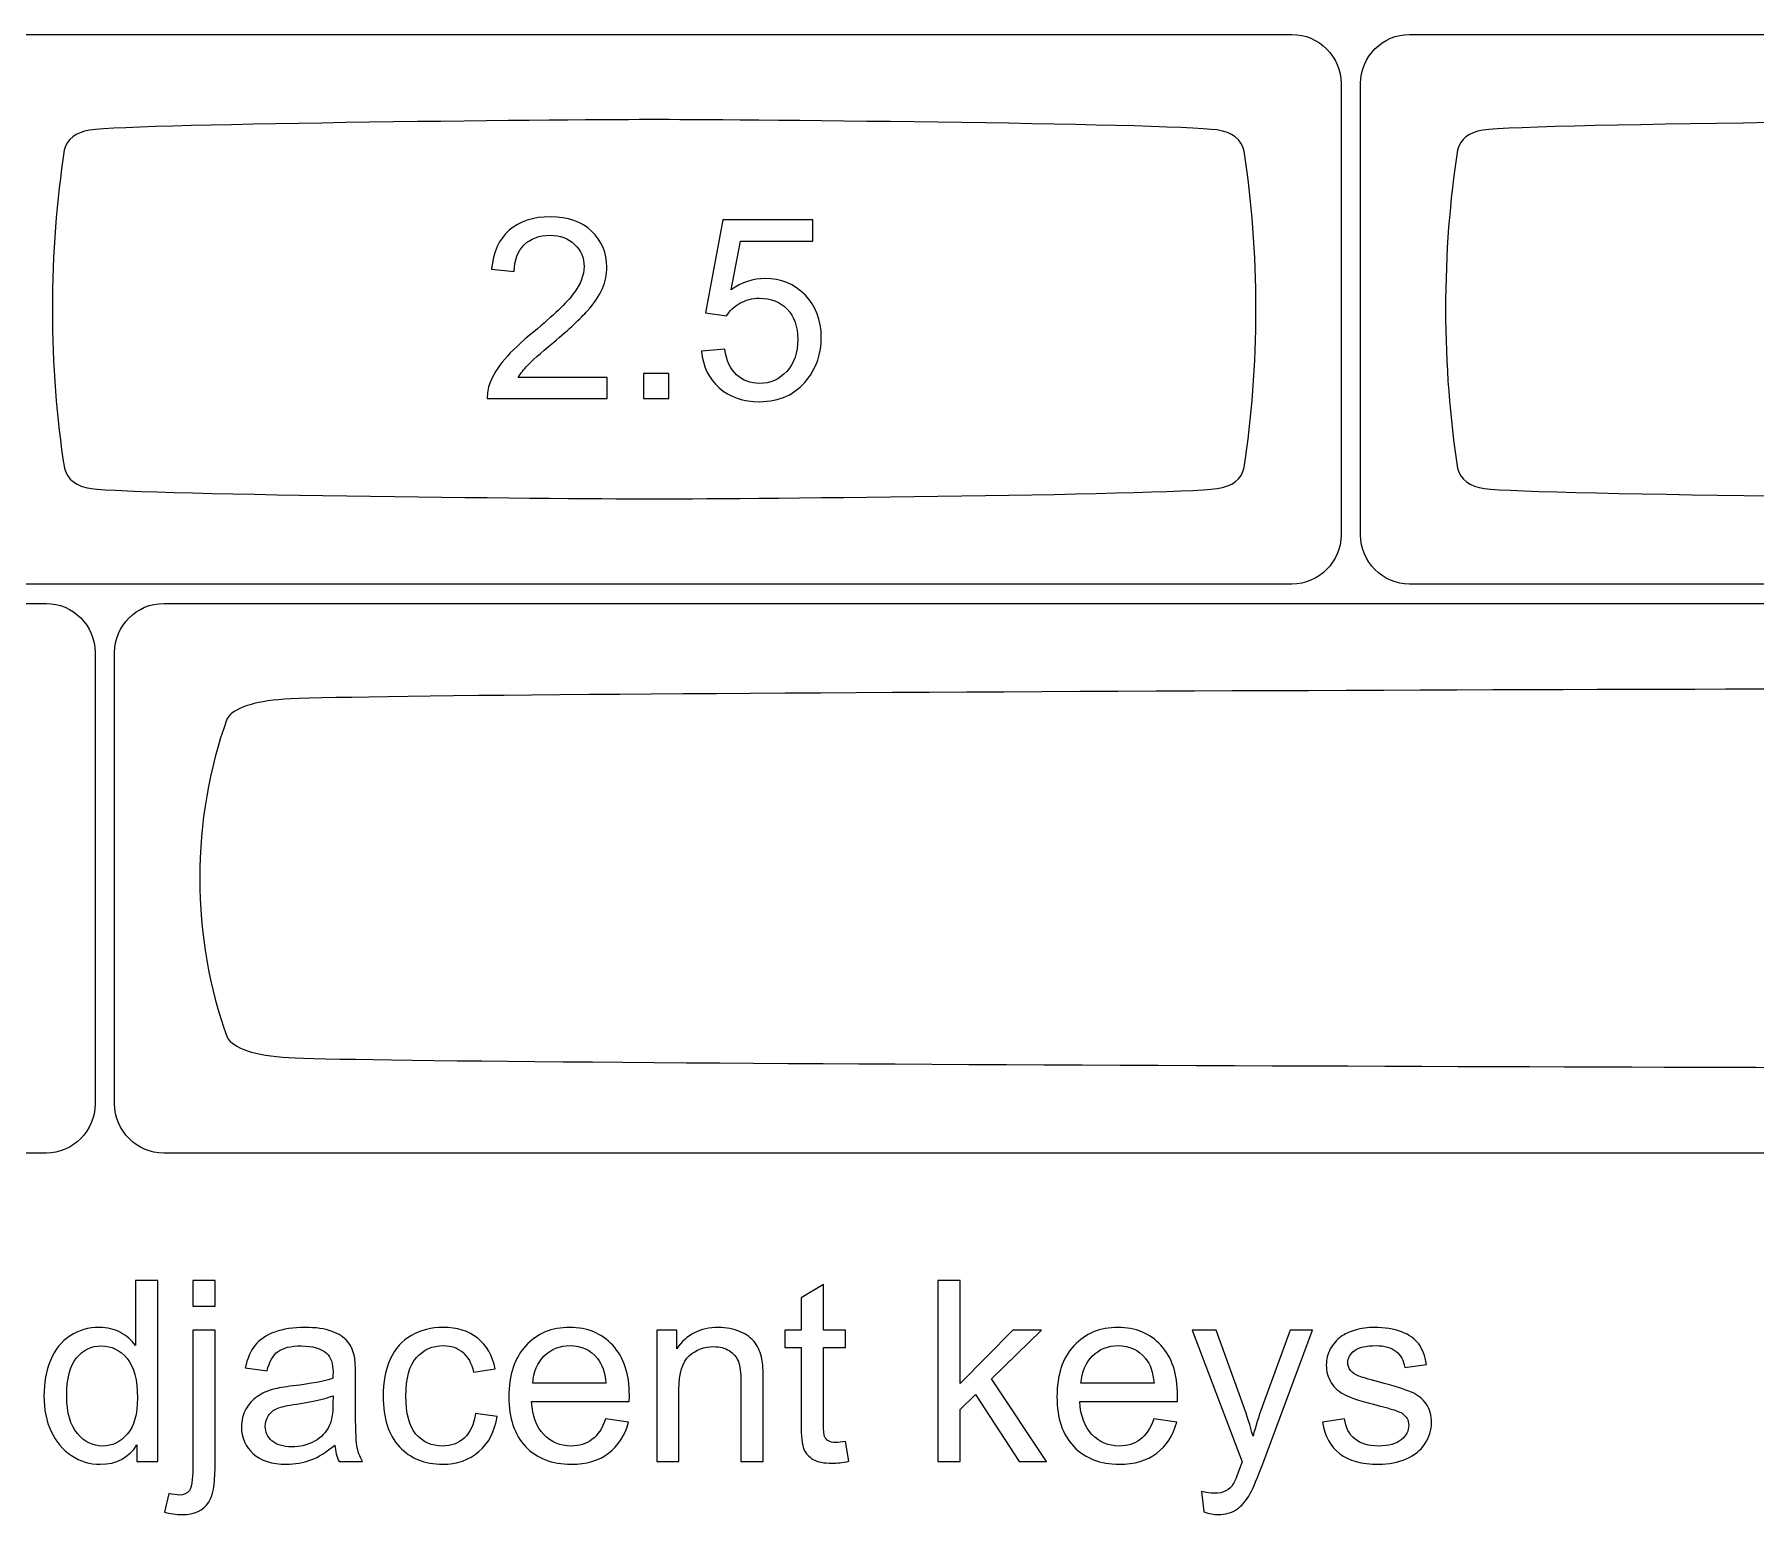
# Model space of a CAD drawing. Header units: millimetres. Extents: x -493 to 473, y -489 to 489.
# Drawn here: x -257.3 to -199.6, y 399.4 to 448.9 of the extents above; entities that cross this region are included whole.
import ezdxf

# ---------------------------------------------------------------- set-up
doc = ezdxf.new("R2010")
doc.units = ezdxf.units.MM
doc.header["$MEASUREMENT"] = 0
doc.layers.add('Layer 1', color=7, linetype='Continuous')

msp = doc.modelspace()

# ---------------------------------------------------------------- linework, layer by layer
at = {"layer": 'Layer 1', "color": 169}
for points in [[(-257.8606, 430.5147), (-257.8606, 430.5147), (-215.153, 430.5147), (-215.153, 430.5147), (-215.153, 430.5147), (-214.2477, 430.5147), (-213.5068, 431.2555), (-213.5068, 432.161), (-213.5068, 432.161), (-213.5068, 432.161), (-213.5068, 447.2684), (-213.5068, 447.2684), (-213.5068, 447.2684), (-213.5068, 448.1739), (-214.2477, 448.9147), (-215.153, 448.9147), (-215.153, 448.9147), (-215.153, 448.9147), (-257.8606, 448.9147), (-257.8606, 448.9147), (-257.8606, 448.9147), (-258.7659, 448.9147), (-259.5068, 448.1739), (-259.5068, 447.2684), (-259.5068, 447.2684), (-259.5068, 447.2684), (-259.5068, 432.161), (-259.5068, 432.161), (-259.5068, 432.161), (-259.5068, 431.2555), (-258.7659, 430.5147), (-257.8606, 430.5147)], [(-211.2105, 430.5147), (-211.2105, 430.5147), (-163.9031, 430.5147), (-163.9031, 430.5147), (-163.9031, 430.5147), (-162.9977, 430.5147), (-162.2568, 431.2555), (-162.2568, 432.161), (-162.2568, 432.161), (-162.2568, 432.161), (-162.2568, 447.2684), (-162.2568, 447.2684), (-162.2568, 447.2684), (-162.2568, 448.1739), (-162.9977, 448.9147), (-163.9031, 448.9147), (-163.9031, 448.9147), (-163.9031, 448.9147), (-211.2105, 448.9147), (-211.2105, 448.9147), (-211.2105, 448.9147), (-212.1159, 448.9147), (-212.8568, 448.1739), (-212.8568, 447.2684), (-212.8568, 447.2684), (-212.8568, 447.2684), (-212.8568, 432.161), (-212.8568, 432.161), (-212.8568, 432.161), (-212.8568, 431.2555), (-212.1159, 430.5147), (-211.2105, 430.5147)], [(-368.5793, 411.4647), (-368.5793, 411.4647), (-256.8717, 411.4647), (-256.8717, 411.4647), (-256.8717, 411.4647), (-255.9665, 411.4647), (-255.2255, 412.2055), (-255.2255, 413.111), (-255.2255, 413.111), (-255.2255, 413.111), (-255.2255, 428.2184), (-255.2255, 428.2184), (-255.2255, 428.2184), (-255.2255, 429.1239), (-255.9665, 429.8647), (-256.8717, 429.8647), (-256.8717, 429.8647), (-256.8717, 429.8647), (-368.5793, 429.8647), (-368.5793, 429.8647), (-368.5793, 429.8647), (-369.4845, 429.8647), (-370.2255, 429.1239), (-370.2255, 428.2184), (-370.2255, 428.2184), (-370.2255, 428.2184), (-370.2255, 413.111), (-370.2255, 413.111), (-370.2255, 413.111), (-370.2255, 412.2055), (-369.4845, 411.4647), (-368.5793, 411.4647)], [(-252.9292, 411.4647), (-252.9292, 411.4647), (-127.4218, 411.4647), (-127.4218, 411.4647), (-127.4218, 411.4647), (-126.5163, 411.4647), (-125.7755, 412.2055), (-125.7755, 413.111), (-125.7755, 413.111), (-125.7755, 413.111), (-125.7755, 428.2184), (-125.7755, 428.2184), (-125.7755, 428.2184), (-125.7755, 429.1239), (-126.5163, 429.8647), (-127.4218, 429.8647), (-127.4218, 429.8647), (-127.4218, 429.8647), (-252.9292, 429.8647), (-252.9292, 429.8647), (-252.9292, 429.8647), (-253.8348, 429.8647), (-254.5755, 429.1239), (-254.5755, 428.2184), (-254.5755, 428.2184), (-254.5755, 428.2184), (-254.5755, 413.111), (-254.5755, 413.111), (-254.5755, 413.111), (-254.5755, 412.2055), (-253.8348, 411.4647), (-252.9292, 411.4647)]]:
    msp.add_open_spline(points, degree=3, knots=[0, 0, 0, 0, 0.1111111, 0.1111111, 0.1111111, 0.1111111, 0.2222222, 0.2222222, 0.2222222, 0.2222222, 0.3333333, 0.3333333, 0.3333333, 0.3333333, 0.4444444, 0.4444444, 0.4444444, 0.4444444, 0.5555556, 0.5555556, 0.5555556, 0.5555556, 0.6666667, 0.6666667, 0.6666667, 0.6666667, 0.7777778, 0.7777778, 0.7777778, 0.7777778, 1, 1, 1, 1], dxfattribs=at)
at = {"layer": 'Layer 1', "color": 159}
for points in [[(-236.5068, 446.0641), (-234.6111, 446.0637), (-219.3459, 445.9416), (-217.6601, 445.716), (-217.6601, 445.716), (-217.6601, 445.716), (-217.6601, 445.716), (-217.6601, 445.716), (-217.6601, 445.716), (-217.148, 445.6431), (-216.843, 445.4105), (-216.7511, 445.0058), (-216.7511, 445.0058), (-216.4966, 443.3529), (-216.3573, 441.5713), (-216.3569, 439.7136), (-216.3569, 439.7136), (-216.3565, 437.8559), (-216.4948, 436.0742), (-216.7485, 434.4213), (-216.7485, 434.4213), (-216.84, 434.0171), (-217.1445, 433.7847), (-217.6555, 433.7118), (-217.6555, 433.7118), (-219.3416, 433.4869), (-234.6186, 433.3639), (-236.5037, 433.3643), (-236.5037, 433.3643), (-238.3887, 433.3646), (-253.6699, 433.4879), (-255.3567, 433.7136), (-255.3567, 433.7136), (-255.3567, 433.7136), (-255.3566, 433.7141), (-255.3566, 433.7141), (-255.3566, 433.7141), (-255.8543, 433.7849), (-256.1565, 434.0066), (-256.2573, 434.3905), (-256.2573, 434.3905), (-256.5151, 436.0527), (-256.6563, 437.8449), (-256.6567, 439.7157), (-256.6567, 439.7157), (-256.6571, 441.5866), (-256.5167, 443.3819), (-256.2593, 445.0452), (-256.2593, 445.0452), (-256.1619, 445.4121), (-255.8799, 445.6301), (-255.4182, 445.7093), (-255.4182, 445.7093), (-253.7149, 445.9393), (-238.4024, 446.0645), (-236.5068, 446.0641)], [(-187.5568, 446.0641), (-185.6565, 446.0637), (-168.1033, 445.9416), (-166.4133, 445.716), (-166.4133, 445.716), (-166.4133, 445.716), (-166.4133, 445.716), (-166.4133, 445.716), (-166.4133, 445.716), (-165.8999, 445.6431), (-165.5942, 445.4105), (-165.502, 445.0058), (-165.502, 445.0058), (-165.2469, 443.3528), (-165.1073, 441.5712), (-165.1069, 439.7136), (-165.1069, 439.7136), (-165.1065, 437.8559), (-165.2451, 436.0742), (-165.4995, 434.4213), (-165.4995, 434.4213), (-165.5912, 434.0171), (-165.8964, 433.7847), (-166.4087, 433.7118), (-166.4087, 433.7118), (-168.099, 433.4869), (-185.664, 433.3639), (-187.5537, 433.3643), (-187.5537, 433.3643), (-189.4433, 433.3646), (-207.0126, 433.4879), (-208.7035, 433.7136), (-208.7035, 433.7136), (-208.7035, 433.7136), (-208.7034, 433.7141), (-208.7034, 433.7141), (-208.7034, 433.7141), (-209.2023, 433.7849), (-209.5052, 434.0066), (-209.6064, 434.3905), (-209.6064, 434.3905), (-209.8648, 436.0527), (-210.0063, 437.8448), (-210.0067, 439.7157), (-210.0067, 439.7157), (-210.0071, 441.5866), (-209.8664, 443.3819), (-209.6083, 445.0452), (-209.6083, 445.0452), (-209.5107, 445.4121), (-209.228, 445.63), (-208.7652, 445.7093), (-208.7652, 445.7093), (-207.0577, 445.9393), (-189.4571, 446.0645), (-187.5568, 446.0641)], [(-190.1755, 427.0141), (-185.8356, 427.0137), (-135.4687, 426.8916), (-131.6093, 426.666), (-131.6093, 426.666), (-131.6093, 426.666), (-131.6093, 426.666), (-131.6093, 426.666), (-131.6093, 426.666), (-130.4369, 426.5931), (-129.7385, 426.3605), (-129.5281, 425.9558), (-129.5281, 425.9558), (-128.9455, 424.3028), (-128.6266, 422.5212), (-128.6257, 420.6636), (-128.6257, 420.6636), (-128.6249, 418.8059), (-128.9414, 417.0242), (-129.5223, 415.3713), (-129.5223, 415.3713), (-129.7318, 414.9671), (-130.4288, 414.7347), (-131.5987, 414.6619), (-131.5987, 414.6619), (-135.459, 414.4369), (-185.8528, 414.3139), (-190.1684, 414.3143), (-190.1684, 414.3143), (-194.4839, 414.3146), (-244.8875, 414.4379), (-248.749, 414.6636), (-248.749, 414.6636), (-248.749, 414.6636), (-248.7488, 414.6641), (-248.7488, 414.6641), (-248.7488, 414.6641), (-249.8882, 414.7349), (-250.5801, 414.9566), (-250.811, 415.3405), (-250.811, 415.3405), (-251.401, 417.0027), (-251.7244, 418.7949), (-251.7253, 420.6657), (-251.7253, 420.6657), (-251.7261, 422.5366), (-251.4048, 424.3319), (-250.8155, 425.9952), (-250.8155, 425.9952), (-250.5926, 426.3621), (-249.9469, 426.58), (-248.89, 426.6593), (-248.89, 426.6593), (-244.9905, 426.8893), (-194.5153, 427.0145), (-190.1755, 427.0141)]]:
    msp.add_open_spline(points, degree=3, knots=[0, 0, 0, 0, 0.0666667, 0.0666667, 0.0666667, 0.0666667, 0.1333333, 0.1333333, 0.1333333, 0.1333333, 0.2, 0.2, 0.2, 0.2, 0.2666667, 0.2666667, 0.2666667, 0.2666667, 0.3333333, 0.3333333, 0.3333333, 0.3333333, 0.4, 0.4, 0.4, 0.4, 0.4666667, 0.4666667, 0.4666667, 0.4666667, 0.5333333, 0.5333333, 0.5333333, 0.5333333, 0.6, 0.6, 0.6, 0.6, 0.6666667, 0.6666667, 0.6666667, 0.6666667, 0.7333333, 0.7333333, 0.7333333, 0.7333333, 0.8, 0.8, 0.8, 0.8, 0.8666667, 0.8666667, 0.8666667, 0.8666667, 1, 1, 1, 1], dxfattribs=at)
at = {"layer": 'Layer 1', "color": 132}
for points, knots in [([(-238.083, 437.4325), (-238.083, 437.4325), (-238.083, 436.7213), (-238.083, 436.7213), (-238.083, 436.7213), (-238.083, 436.7213), (-242.0962, 436.7213), (-242.0962, 436.7213), (-242.0962, 436.7213), (-242.1018, 436.9005), (-242.0722, 437.0727), (-242.0087, 437.2392), (-242.0087, 437.2392), (-241.9057, 437.5115), (-241.7406, 437.781), (-241.5134, 438.0449), (-241.5134, 438.0449), (-241.2862, 438.3088), (-240.9616, 438.6136), (-240.5397, 438.9593), (-240.5397, 438.9593), (-239.8836, 439.4998), (-239.4377, 439.9273), (-239.2048, 440.2434), (-239.2048, 440.2434), (-238.9706, 440.5595), (-238.8535, 440.8586), (-238.8535, 441.1409), (-238.8535, 441.1409), (-238.8535, 441.4358), (-238.9593, 441.6841), (-239.171, 441.8873), (-239.171, 441.8873), (-239.3826, 442.0891), (-239.6592, 442.1907), (-239.9993, 442.1907), (-239.9993, 442.1907), (-240.3591, 442.1907), (-240.647, 442.0835), (-240.8629, 441.869), (-240.8629, 441.869), (-241.0788, 441.6559), (-241.1874, 441.3596), (-241.1902, 440.98), (-241.1902, 440.98), (-241.1902, 440.98), (-241.9522, 441.0562), (-241.9522, 441.0562), (-241.9522, 441.0562), (-241.9, 441.6263), (-241.7025, 442.0609), (-241.361, 442.3601), (-241.361, 442.3601), (-241.0181, 442.6592), (-240.5595, 442.8088), (-239.9823, 442.8088), (-239.9823, 442.8088), (-239.401, 442.8088), (-238.9395, 442.6479), (-238.6009, 442.3248), (-238.6009, 442.3248), (-238.2608, 442.0016), (-238.0915, 441.6009), (-238.0915, 441.1239), (-238.0915, 441.1239), (-238.0915, 440.8812), (-238.1409, 440.6427), (-238.241, 440.4085), (-238.241, 440.4085), (-238.3398, 440.1729), (-238.5049, 439.9259), (-238.7349, 439.6663), (-238.7349, 439.6663), (-238.9663, 439.408), (-239.3488, 439.051), (-239.8822, 438.5995), (-239.8822, 438.5995), (-240.3295, 438.2241), (-240.6173, 437.9701), (-240.7443, 437.8361), (-240.7443, 437.8361), (-240.8713, 437.702), (-240.9758, 437.568), (-241.059, 437.4325), (-241.059, 437.4325), (-241.059, 437.4325), (-238.083, 437.4325), (-238.083, 437.4325)], [0, 0, 0, 0, 0.0434783, 0.0434783, 0.0434783, 0.0434783, 0.0869565, 0.0869565, 0.0869565, 0.0869565, 0.1304348, 0.1304348, 0.1304348, 0.1304348, 0.173913, 0.173913, 0.173913, 0.173913, 0.2173913, 0.2173913, 0.2173913, 0.2173913, 0.2608696, 0.2608696, 0.2608696, 0.2608696, 0.3043478, 0.3043478, 0.3043478, 0.3043478, 0.3478261, 0.3478261, 0.3478261, 0.3478261, 0.3913043, 0.3913043, 0.3913043, 0.3913043, 0.4347826, 0.4347826, 0.4347826, 0.4347826, 0.4782609, 0.4782609, 0.4782609, 0.4782609, 0.5217391, 0.5217391, 0.5217391, 0.5217391, 0.5652174, 0.5652174, 0.5652174, 0.5652174, 0.6086957, 0.6086957, 0.6086957, 0.6086957, 0.6521739, 0.6521739, 0.6521739, 0.6521739, 0.6956522, 0.6956522, 0.6956522, 0.6956522, 0.7391304, 0.7391304, 0.7391304, 0.7391304, 0.7826087, 0.7826087, 0.7826087, 0.7826087, 0.826087, 0.826087, 0.826087, 0.826087, 0.8695652, 0.8695652, 0.8695652, 0.8695652, 0.9130435, 0.9130435, 0.9130435, 0.9130435, 1, 1, 1, 1]), ([(-234.925, 438.313), (-234.925, 438.313), (-234.1461, 438.3723), (-234.1461, 438.3723), (-234.1461, 438.3723), (-234.0882, 437.9927), (-233.9542, 437.7077), (-233.7453, 437.5157), (-233.7453, 437.5157), (-233.5365, 437.3253), (-233.2811, 437.2293), (-232.9805, 437.2293), (-232.9805, 437.2293), (-232.6179, 437.2293), (-232.3145, 437.3648), (-232.0675, 437.6343), (-232.0675, 437.6343), (-231.822, 437.9052), (-231.6992, 438.2636), (-231.6992, 438.7095), (-231.6992, 438.7095), (-231.6992, 439.1343), (-231.8163, 439.4687), (-232.052, 439.7142), (-232.052, 439.7142), (-232.2877, 439.9598), (-232.5995, 440.0825), (-232.9876, 440.0825), (-232.9876, 440.0825), (-233.2289, 440.0825), (-233.4448, 440.0275), (-233.6367, 439.9174), (-233.6367, 439.9174), (-233.8272, 439.8074), (-233.9767, 439.6649), (-234.0868, 439.4899), (-234.0868, 439.4899), (-234.0868, 439.4899), (-234.7895, 439.5915), (-234.7895, 439.5915), (-234.7895, 439.5915), (-234.7895, 439.5915), (-234.2053, 442.7072), (-234.2053, 442.7072), (-234.2053, 442.7072), (-234.2053, 442.7072), (-231.1997, 442.7072), (-231.1997, 442.7072), (-231.1997, 442.7072), (-231.1997, 442.7072), (-231.1997, 441.996), (-231.1997, 441.996), (-231.1997, 441.996), (-231.1997, 441.996), (-233.6113, 441.996), (-233.6113, 441.996), (-233.6113, 441.996), (-233.6113, 441.996), (-233.9344, 440.3605), (-233.9344, 440.3605), (-233.9344, 440.3605), (-233.5718, 440.6159), (-233.1908, 440.7429), (-232.7928, 440.7429), (-232.7928, 440.7429), (-232.2651, 440.7429), (-231.8192, 440.5595), (-231.4565, 440.1926), (-231.4565, 440.1926), (-231.0939, 439.8257), (-230.9118, 439.3544), (-230.9118, 438.7787), (-230.9118, 438.7787), (-230.9118, 438.2298), (-231.0713, 437.7556), (-231.3902, 437.3563), (-231.3902, 437.3563), (-231.7782, 436.8652), (-232.3088, 436.6197), (-232.9805, 436.6197), (-232.9805, 436.6197), (-233.5308, 436.6197), (-233.9796, 436.7749), (-234.3281, 437.084), (-234.3281, 437.084), (-234.6766, 437.393), (-234.8756, 437.8022), (-234.925, 438.313)], [0, 0, 0, 0, 0.0434783, 0.0434783, 0.0434783, 0.0434783, 0.0869565, 0.0869565, 0.0869565, 0.0869565, 0.1304348, 0.1304348, 0.1304348, 0.1304348, 0.173913, 0.173913, 0.173913, 0.173913, 0.2173913, 0.2173913, 0.2173913, 0.2173913, 0.2608696, 0.2608696, 0.2608696, 0.2608696, 0.3043478, 0.3043478, 0.3043478, 0.3043478, 0.3478261, 0.3478261, 0.3478261, 0.3478261, 0.3913043, 0.3913043, 0.3913043, 0.3913043, 0.4347826, 0.4347826, 0.4347826, 0.4347826, 0.4782609, 0.4782609, 0.4782609, 0.4782609, 0.5217391, 0.5217391, 0.5217391, 0.5217391, 0.5652174, 0.5652174, 0.5652174, 0.5652174, 0.6086957, 0.6086957, 0.6086957, 0.6086957, 0.6521739, 0.6521739, 0.6521739, 0.6521739, 0.6956522, 0.6956522, 0.6956522, 0.6956522, 0.7391304, 0.7391304, 0.7391304, 0.7391304, 0.7826087, 0.7826087, 0.7826087, 0.7826087, 0.826087, 0.826087, 0.826087, 0.826087, 0.8695652, 0.8695652, 0.8695652, 0.8695652, 0.9130435, 0.9130435, 0.9130435, 0.9130435, 1, 1, 1, 1]), ([(-236.8624, 436.7213), (-236.8624, 436.7213), (-236.8624, 437.568), (-236.8624, 437.568), (-236.8624, 437.568), (-236.8624, 437.568), (-236.0158, 437.568), (-236.0158, 437.568), (-236.0158, 437.568), (-236.0158, 437.568), (-236.0158, 436.7213), (-236.0158, 436.7213), (-236.0158, 436.7213), (-236.0158, 436.7213), (-236.8624, 436.7213), (-236.8624, 436.7213)], [0, 0, 0, 0, 0.2, 0.2, 0.2, 0.2, 0.4, 0.4, 0.4, 0.4, 0.6, 0.6, 0.6, 0.6, 1, 1, 1, 1])]:
    msp.add_open_spline(points, degree=3, knots=knots, dxfattribs=at)
at = {"layer": 'Layer 1', "color": 250}
for points, knots in [([(-253.8258, 401.139), (-253.8258, 401.139), (-253.8258, 401.6964), (-253.8258, 401.6964), (-253.8258, 401.6964), (-254.1038, 401.2632), (-254.513, 401.0459), (-255.0535, 401.0459), (-255.0535, 401.0459), (-255.4034, 401.0459), (-255.7251, 401.1418), (-256.0172, 401.3351), (-256.0172, 401.3351), (-256.3107, 401.5271), (-256.5379, 401.7966), (-256.7002, 402.1409), (-256.7002, 402.1409), (-256.8611, 402.4866), (-256.9415, 402.8831), (-256.9415, 403.3318), (-256.9415, 403.3318), (-256.9415, 403.7693), (-256.8681, 404.1658), (-256.7228, 404.5228), (-256.7228, 404.5228), (-256.576, 404.8784), (-256.3573, 405.1522), (-256.0652, 405.3413), (-256.0652, 405.3413), (-255.7745, 405.5318), (-255.4471, 405.6263), (-255.0873, 405.6263), (-255.0873, 405.6263), (-254.822, 405.6263), (-254.5864, 405.5699), (-254.3804, 405.4584), (-254.3804, 405.4584), (-254.1743, 405.3469), (-254.0064, 405.2001), (-253.8766, 405.0209), (-253.8766, 405.0209), (-253.8766, 405.0209), (-253.8766, 407.2011), (-253.8766, 407.2011), (-253.8766, 407.2011), (-253.8766, 407.2011), (-253.1315, 407.2011), (-253.1315, 407.2011), (-253.1315, 407.2011), (-253.1315, 407.2011), (-253.1315, 401.139), (-253.1315, 401.139), (-253.1315, 401.139), (-253.1315, 401.139), (-253.8258, 401.139), (-253.8258, 401.139)], [0, 0, 0, 0, 0.0666667, 0.0666667, 0.0666667, 0.0666667, 0.1333333, 0.1333333, 0.1333333, 0.1333333, 0.2, 0.2, 0.2, 0.2, 0.2666667, 0.2666667, 0.2666667, 0.2666667, 0.3333333, 0.3333333, 0.3333333, 0.3333333, 0.4, 0.4, 0.4, 0.4, 0.4666667, 0.4666667, 0.4666667, 0.4666667, 0.5333333, 0.5333333, 0.5333333, 0.5333333, 0.6, 0.6, 0.6, 0.6, 0.6666667, 0.6666667, 0.6666667, 0.6666667, 0.7333333, 0.7333333, 0.7333333, 0.7333333, 0.8, 0.8, 0.8, 0.8, 0.8666667, 0.8666667, 0.8666667, 0.8666667, 1, 1, 1, 1]), ([(-251.9575, 406.3375), (-251.9575, 406.3375), (-251.9575, 407.2011), (-251.9575, 407.2011), (-251.9575, 407.2011), (-251.9575, 407.2011), (-251.2125, 407.2011), (-251.2125, 407.2011), (-251.2125, 407.2011), (-251.2125, 407.2011), (-251.2125, 406.3375), (-251.2125, 406.3375), (-251.2125, 406.3375), (-251.2125, 406.3375), (-251.9575, 406.3375), (-251.9575, 406.3375)], [0, 0, 0, 0, 0.2, 0.2, 0.2, 0.2, 0.4, 0.4, 0.4, 0.4, 0.6, 0.6, 0.6, 0.6, 1, 1, 1, 1]), ([(-230.0955, 401.8036), (-230.0955, 401.8036), (-229.9939, 401.1461), (-229.9939, 401.1461), (-229.9939, 401.1461), (-230.2027, 401.1023), (-230.3904, 401.0797), (-230.5541, 401.0797), (-230.5541, 401.0797), (-230.8236, 401.0797), (-231.0325, 401.1221), (-231.182, 401.2081), (-231.182, 401.2081), (-231.3302, 401.2942), (-231.4346, 401.4057), (-231.4953, 401.5454), (-231.4953, 401.5454), (-231.556, 401.6851), (-231.5856, 401.9786), (-231.5856, 402.4259), (-231.5856, 402.4259), (-231.5856, 402.4259), (-231.5856, 404.9574), (-231.5856, 404.9574), (-231.5856, 404.9574), (-231.5856, 404.9574), (-232.1359, 404.9574), (-232.1359, 404.9574), (-232.1359, 404.9574), (-232.1359, 404.9574), (-232.1359, 405.5332), (-232.1359, 405.5332), (-232.1359, 405.5332), (-232.1359, 405.5332), (-231.5856, 405.5332), (-231.5856, 405.5332), (-231.5856, 405.5332), (-231.5856, 405.5332), (-231.5856, 406.6197), (-231.5856, 406.6197), (-231.5856, 406.6197), (-231.5856, 406.6197), (-230.8405, 407.067), (-230.8405, 407.067), (-230.8405, 407.067), (-230.8405, 407.067), (-230.8405, 405.5332), (-230.8405, 405.5332), (-230.8405, 405.5332), (-230.8405, 405.5332), (-230.0955, 405.5332), (-230.0955, 405.5332), (-230.0955, 405.5332), (-230.0955, 405.5332), (-230.0955, 404.9574), (-230.0955, 404.9574), (-230.0955, 404.9574), (-230.0955, 404.9574), (-230.8405, 404.9574), (-230.8405, 404.9574), (-230.8405, 404.9574), (-230.8405, 404.9574), (-230.8405, 402.3836), (-230.8405, 402.3836), (-230.8405, 402.3836), (-230.8405, 402.1705), (-230.8278, 402.0336), (-230.801, 401.973), (-230.801, 401.973), (-230.7756, 401.9123), (-230.7333, 401.8643), (-230.674, 401.8276), (-230.674, 401.8276), (-230.6148, 401.7923), (-230.5301, 401.774), (-230.42, 401.774), (-230.42, 401.774), (-230.3382, 401.774), (-230.2295, 401.7839), (-230.0955, 401.8036)], [0, 0, 0, 0, 0.047619, 0.047619, 0.047619, 0.047619, 0.0952381, 0.0952381, 0.0952381, 0.0952381, 0.1428571, 0.1428571, 0.1428571, 0.1428571, 0.1904762, 0.1904762, 0.1904762, 0.1904762, 0.2380952, 0.2380952, 0.2380952, 0.2380952, 0.2857143, 0.2857143, 0.2857143, 0.2857143, 0.3333333, 0.3333333, 0.3333333, 0.3333333, 0.3809524, 0.3809524, 0.3809524, 0.3809524, 0.4285714, 0.4285714, 0.4285714, 0.4285714, 0.4761905, 0.4761905, 0.4761905, 0.4761905, 0.5238095, 0.5238095, 0.5238095, 0.5238095, 0.5714286, 0.5714286, 0.5714286, 0.5714286, 0.6190476, 0.6190476, 0.6190476, 0.6190476, 0.6666667, 0.6666667, 0.6666667, 0.6666667, 0.7142857, 0.7142857, 0.7142857, 0.7142857, 0.7619048, 0.7619048, 0.7619048, 0.7619048, 0.8095238, 0.8095238, 0.8095238, 0.8095238, 0.8571429, 0.8571429, 0.8571429, 0.8571429, 0.9047619, 0.9047619, 0.9047619, 0.9047619, 1, 1, 1, 1]), ([(-227.0052, 401.139), (-227.0052, 401.139), (-227.0052, 407.2011), (-227.0052, 407.2011), (-227.0052, 407.2011), (-227.0052, 407.2011), (-226.2601, 407.2011), (-226.2601, 407.2011), (-226.2601, 407.2011), (-226.2601, 407.2011), (-226.2601, 403.7481), (-226.2601, 403.7481), (-226.2601, 403.7481), (-226.2601, 403.7481), (-224.4991, 405.5332), (-224.4991, 405.5332), (-224.4991, 405.5332), (-224.4991, 405.5332), (-223.5367, 405.5332), (-223.5367, 405.5332), (-223.5367, 405.5332), (-223.5367, 405.5332), (-225.2131, 403.9005), (-225.2131, 403.9005), (-225.2131, 403.9005), (-225.2131, 403.9005), (-223.3674, 401.139), (-223.3674, 401.139), (-223.3674, 401.139), (-223.3674, 401.139), (-224.2846, 401.139), (-224.2846, 401.139), (-224.2846, 401.139), (-224.2846, 401.139), (-225.7437, 403.3841), (-225.7437, 403.3841), (-225.7437, 403.3841), (-225.7437, 403.3841), (-226.2601, 402.8817), (-226.2601, 402.8817), (-226.2601, 402.8817), (-226.2601, 402.8817), (-226.2601, 401.139), (-226.2601, 401.139), (-226.2601, 401.139), (-226.2601, 401.139), (-227.0052, 401.139), (-227.0052, 401.139)], [0, 0, 0, 0, 0.0769231, 0.0769231, 0.0769231, 0.0769231, 0.1538462, 0.1538462, 0.1538462, 0.1538462, 0.2307692, 0.2307692, 0.2307692, 0.2307692, 0.3076923, 0.3076923, 0.3076923, 0.3076923, 0.3846154, 0.3846154, 0.3846154, 0.3846154, 0.4615385, 0.4615385, 0.4615385, 0.4615385, 0.5384615, 0.5384615, 0.5384615, 0.5384615, 0.6153846, 0.6153846, 0.6153846, 0.6153846, 0.6923077, 0.6923077, 0.6923077, 0.6923077, 0.7692308, 0.7692308, 0.7692308, 0.7692308, 0.8461538, 0.8461538, 0.8461538, 0.8461538, 1, 1, 1, 1]), ([(-252.9002, 399.44), (-252.9002, 399.44), (-252.7633, 400.0708), (-252.7633, 400.0708), (-252.7633, 400.0708), (-252.6137, 400.0327), (-252.4966, 400.0129), (-252.4105, 400.0129), (-252.4105, 400.0129), (-252.2581, 400.0129), (-252.1452, 400.0637), (-252.0704, 400.1639), (-252.0704, 400.1639), (-251.9956, 400.2641), (-251.9575, 400.5167), (-251.9575, 400.9189), (-251.9575, 400.9189), (-251.9575, 400.9189), (-251.9575, 405.5332), (-251.9575, 405.5332), (-251.9575, 405.5332), (-251.9575, 405.5332), (-251.2125, 405.5332), (-251.2125, 405.5332), (-251.2125, 405.5332), (-251.2125, 405.5332), (-251.2125, 400.9033), (-251.2125, 400.9033), (-251.2125, 400.9033), (-251.2125, 400.3629), (-251.283, 399.9861), (-251.4241, 399.7745), (-251.4241, 399.7745), (-251.6034, 399.4993), (-251.9011, 399.361), (-252.3174, 399.361), (-252.3174, 399.361), (-252.5192, 399.361), (-252.7125, 399.3878), (-252.9002, 399.44)], [0, 0, 0, 0, 0.0909091, 0.0909091, 0.0909091, 0.0909091, 0.1818182, 0.1818182, 0.1818182, 0.1818182, 0.2727273, 0.2727273, 0.2727273, 0.2727273, 0.3636364, 0.3636364, 0.3636364, 0.3636364, 0.4545455, 0.4545455, 0.4545455, 0.4545455, 0.5454545, 0.5454545, 0.5454545, 0.5454545, 0.6363636, 0.6363636, 0.6363636, 0.6363636, 0.7272727, 0.7272727, 0.7272727, 0.7272727, 0.8181818, 0.8181818, 0.8181818, 0.8181818, 1, 1, 1, 1]), ([(-247.2021, 401.6893), (-247.4787, 401.4537), (-247.7454, 401.2886), (-248.0008, 401.1912), (-248.0008, 401.1912), (-248.2562, 401.0938), (-248.53, 401.0459), (-248.8235, 401.0459), (-248.8235, 401.0459), (-249.3061, 401.0459), (-249.6772, 401.163), (-249.9368, 401.3986), (-249.9368, 401.3986), (-250.1965, 401.6329), (-250.3263, 401.9334), (-250.3263, 402.2989), (-250.3263, 402.2989), (-250.3263, 402.5134), (-250.2769, 402.7096), (-250.1795, 402.8874), (-250.1795, 402.8874), (-250.0808, 403.0652), (-249.9524, 403.2063), (-249.7943, 403.3135), (-249.7943, 403.3135), (-249.6349, 403.4207), (-249.4571, 403.5026), (-249.2581, 403.5576), (-249.2581, 403.5576), (-249.1113, 403.5957), (-248.8898, 403.6324), (-248.5949, 403.6691), (-248.5949, 403.6691), (-247.9938, 403.7397), (-247.5493, 403.8257), (-247.2656, 403.9245), (-247.2656, 403.9245), (-247.2628, 404.0261), (-247.2614, 404.091), (-247.2614, 404.1178), (-247.2614, 404.1178), (-247.2614, 404.4198), (-247.3319, 404.6329), (-247.4731, 404.7571), (-247.4731, 404.7571), (-247.6636, 404.925), (-247.9472, 405.0082), (-248.3225, 405.0082), (-248.3225, 405.0082), (-248.6739, 405.0082), (-248.9335, 404.9461), (-249.1001, 404.8234), (-249.1001, 404.8234), (-249.268, 404.7006), (-249.3907, 404.4833), (-249.4712, 404.17), (-249.4712, 404.17), (-249.4712, 404.17), (-250.1993, 404.2716), (-250.1993, 404.2716), (-250.1993, 404.2716), (-250.133, 404.5835), (-250.0243, 404.8361), (-249.8719, 405.028), (-249.8719, 405.028), (-249.7195, 405.2199), (-249.4994, 405.3667), (-249.2115, 405.4711), (-249.2115, 405.4711), (-248.9251, 405.5741), (-248.5906, 405.6263), (-248.2125, 405.6263), (-248.2125, 405.6263), (-247.8371, 405.6263), (-247.5309, 405.5826), (-247.2953, 405.4937), (-247.2953, 405.4937), (-247.061, 405.4048), (-246.8875, 405.2947), (-246.7774, 405.1606), (-246.7774, 405.1606), (-246.6673, 405.0266), (-246.5897, 404.8572), (-246.5446, 404.6526), (-246.5446, 404.6526), (-246.5206, 404.5256), (-246.5079, 404.297), (-246.5079, 403.9683), (-246.5079, 403.9683), (-246.5079, 403.9683), (-246.5079, 402.9805), (-246.5079, 402.9805), (-246.5079, 402.9805), (-246.5079, 402.2905), (-246.4923, 401.8544), (-246.4613, 401.6696), (-246.4613, 401.6696), (-246.4317, 401.4847), (-246.3696, 401.3083), (-246.2793, 401.139), (-246.2793, 401.139), (-246.2793, 401.139), (-247.0582, 401.139), (-247.0582, 401.139), (-247.0582, 401.139), (-247.133, 401.2956), (-247.181, 401.4791), (-247.2021, 401.6893)], [0, 0, 0, 0, 0.0357143, 0.0357143, 0.0357143, 0.0357143, 0.0714286, 0.0714286, 0.0714286, 0.0714286, 0.1071429, 0.1071429, 0.1071429, 0.1071429, 0.1428571, 0.1428571, 0.1428571, 0.1428571, 0.1785714, 0.1785714, 0.1785714, 0.1785714, 0.2142857, 0.2142857, 0.2142857, 0.2142857, 0.25, 0.25, 0.25, 0.25, 0.2857143, 0.2857143, 0.2857143, 0.2857143, 0.3214286, 0.3214286, 0.3214286, 0.3214286, 0.3571429, 0.3571429, 0.3571429, 0.3571429, 0.3928571, 0.3928571, 0.3928571, 0.3928571, 0.4285714, 0.4285714, 0.4285714, 0.4285714, 0.4642857, 0.4642857, 0.4642857, 0.4642857, 0.5, 0.5, 0.5, 0.5, 0.5357143, 0.5357143, 0.5357143, 0.5357143, 0.5714286, 0.5714286, 0.5714286, 0.5714286, 0.6071429, 0.6071429, 0.6071429, 0.6071429, 0.6428571, 0.6428571, 0.6428571, 0.6428571, 0.6785714, 0.6785714, 0.6785714, 0.6785714, 0.7142857, 0.7142857, 0.7142857, 0.7142857, 0.75, 0.75, 0.75, 0.75, 0.7857143, 0.7857143, 0.7857143, 0.7857143, 0.8214286, 0.8214286, 0.8214286, 0.8214286, 0.8571429, 0.8571429, 0.8571429, 0.8571429, 0.8928571, 0.8928571, 0.8928571, 0.8928571, 0.9285714, 0.9285714, 0.9285714, 0.9285714, 1, 1, 1, 1]), ([(-242.4933, 402.7477), (-242.4933, 402.7477), (-241.7652, 402.6461), (-241.7652, 402.6461), (-241.7652, 402.6461), (-241.8456, 402.1451), (-242.0488, 401.7542), (-242.3776, 401.4706), (-242.3776, 401.4706), (-242.7064, 401.187), (-243.1114, 401.0459), (-243.5898, 401.0459), (-243.5898, 401.0459), (-244.1895, 401.0459), (-244.6721, 401.242), (-245.0361, 401.6343), (-245.0361, 401.6343), (-245.4016, 402.0266), (-245.5836, 402.5882), (-245.5836, 403.3191), (-245.5836, 403.3191), (-245.5836, 403.7933), (-245.5046, 404.2067), (-245.348, 404.5623), (-245.348, 404.5623), (-245.1914, 404.9165), (-244.9529, 405.1832), (-244.6311, 405.3596), (-244.6311, 405.3596), (-244.3108, 405.5374), (-243.9623, 405.6263), (-243.5841, 405.6263), (-243.5841, 405.6263), (-243.1086, 405.6263), (-242.7177, 405.5064), (-242.4157, 405.2651), (-242.4157, 405.2651), (-242.1123, 405.0238), (-241.9176, 404.6809), (-241.8329, 404.2378), (-241.8329, 404.2378), (-241.8329, 404.2378), (-242.5526, 404.1277), (-242.5526, 404.1277), (-242.5526, 404.1277), (-242.6217, 404.4226), (-242.7431, 404.6442), (-242.9195, 404.7937), (-242.9195, 404.7937), (-243.0945, 404.9419), (-243.3061, 405.0167), (-243.5545, 405.0167), (-243.5545, 405.0167), (-243.9298, 405.0167), (-244.2346, 404.8826), (-244.4703, 404.6145), (-244.4703, 404.6145), (-244.7045, 404.345), (-244.8216, 403.9217), (-244.8216, 403.3403), (-244.8216, 403.3403), (-244.8216, 402.7505), (-244.7088, 402.3229), (-244.483, 402.0562), (-244.483, 402.0562), (-244.2558, 401.7895), (-243.9609, 401.6555), (-243.5982, 401.6555), (-243.5982, 401.6555), (-243.3047, 401.6555), (-243.0606, 401.7444), (-242.8659, 401.9236), (-242.8659, 401.9236), (-242.6697, 402.1014), (-242.5455, 402.3765), (-242.4933, 402.7477)], [0, 0, 0, 0, 0.05, 0.05, 0.05, 0.05, 0.1, 0.1, 0.1, 0.1, 0.15, 0.15, 0.15, 0.15, 0.2, 0.2, 0.2, 0.2, 0.25, 0.25, 0.25, 0.25, 0.3, 0.3, 0.3, 0.3, 0.35, 0.35, 0.35, 0.35, 0.4, 0.4, 0.4, 0.4, 0.45, 0.45, 0.45, 0.45, 0.5, 0.5, 0.5, 0.5, 0.55, 0.55, 0.55, 0.55, 0.6, 0.6, 0.6, 0.6, 0.65, 0.65, 0.65, 0.65, 0.7, 0.7, 0.7, 0.7, 0.75, 0.75, 0.75, 0.75, 0.8, 0.8, 0.8, 0.8, 0.85, 0.85, 0.85, 0.85, 0.9, 0.9, 0.9, 0.9, 1, 1, 1, 1]), ([(-238.133, 402.5614), (-238.133, 402.5614), (-237.3626, 402.4598), (-237.3626, 402.4598), (-237.3626, 402.4598), (-237.4825, 402.0125), (-237.7069, 401.6639), (-238.0343, 401.417), (-238.0343, 401.417), (-238.3616, 401.17), (-238.7793, 401.0459), (-239.2887, 401.0459), (-239.2887, 401.0459), (-239.9294, 401.0459), (-240.4374, 401.2434), (-240.8127, 401.6385), (-240.8127, 401.6385), (-241.1881, 402.0322), (-241.3757, 402.5868), (-241.3757, 403.2994), (-241.3757, 403.2994), (-241.3757, 404.036), (-241.1866, 404.6089), (-240.8071, 405.0153), (-240.8071, 405.0153), (-240.4275, 405.4231), (-239.935, 405.6263), (-239.3296, 405.6263), (-239.3296, 405.6263), (-238.744, 405.6263), (-238.2657, 405.4273), (-237.8946, 405.028), (-237.8946, 405.028), (-237.5234, 404.6287), (-237.3372, 404.067), (-237.3372, 403.3431), (-237.3372, 403.3431), (-237.3372, 403.2994), (-237.3386, 403.2331), (-237.3414, 403.1456), (-237.3414, 403.1456), (-237.3414, 403.1456), (-240.6137, 403.1456), (-240.6137, 403.1456), (-240.6137, 403.1456), (-240.5855, 402.6644), (-240.4501, 402.2947), (-240.2045, 402.0393), (-240.2045, 402.0393), (-239.9604, 401.7839), (-239.6542, 401.6555), (-239.2887, 401.6555), (-239.2887, 401.6555), (-239.0164, 401.6555), (-238.7835, 401.7274), (-238.5916, 401.8714), (-238.5916, 401.8714), (-238.3983, 402.0153), (-238.2459, 402.2453), (-238.133, 402.5614)], [0, 0, 0, 0, 0.0625, 0.0625, 0.0625, 0.0625, 0.125, 0.125, 0.125, 0.125, 0.1875, 0.1875, 0.1875, 0.1875, 0.25, 0.25, 0.25, 0.25, 0.3125, 0.3125, 0.3125, 0.3125, 0.375, 0.375, 0.375, 0.375, 0.4375, 0.4375, 0.4375, 0.4375, 0.5, 0.5, 0.5, 0.5, 0.5625, 0.5625, 0.5625, 0.5625, 0.625, 0.625, 0.625, 0.625, 0.6875, 0.6875, 0.6875, 0.6875, 0.75, 0.75, 0.75, 0.75, 0.8125, 0.8125, 0.8125, 0.8125, 0.875, 0.875, 0.875, 0.875, 1, 1, 1, 1]), ([(-236.4214, 401.139), (-236.4214, 401.139), (-236.4214, 405.5332), (-236.4214, 405.5332), (-236.4214, 405.5332), (-236.4214, 405.5332), (-235.7525, 405.5332), (-235.7525, 405.5332), (-235.7525, 405.5332), (-235.7525, 405.5332), (-235.7525, 404.9095), (-235.7525, 404.9095), (-235.7525, 404.9095), (-235.4308, 405.3878), (-234.9651, 405.6263), (-234.357, 405.6263), (-234.357, 405.6263), (-234.0917, 405.6263), (-233.849, 405.5783), (-233.6274, 405.4838), (-233.6274, 405.4838), (-233.4059, 405.3892), (-233.2394, 405.2636), (-233.1293, 405.1098), (-233.1293, 405.1098), (-233.0192, 404.956), (-232.9416, 404.7726), (-232.8979, 404.5609), (-232.8979, 404.5609), (-232.8711, 404.4226), (-232.857, 404.1813), (-232.857, 403.837), (-232.857, 403.837), (-232.857, 403.837), (-232.857, 401.139), (-232.857, 401.139), (-232.857, 401.139), (-232.857, 401.139), (-233.602, 401.139), (-233.602, 401.139), (-233.602, 401.139), (-233.602, 401.139), (-233.602, 403.8088), (-233.602, 403.8088), (-233.602, 403.8088), (-233.602, 404.1122), (-233.6302, 404.3394), (-233.6881, 404.489), (-233.6881, 404.489), (-233.746, 404.6385), (-233.849, 404.7585), (-233.9957, 404.8488), (-233.9957, 404.8488), (-234.1425, 404.9377), (-234.316, 404.9828), (-234.5136, 404.9828), (-234.5136, 404.9828), (-234.8297, 404.9828), (-235.102, 404.8826), (-235.332, 404.6809), (-235.332, 404.6809), (-235.562, 404.4805), (-235.6763, 404.0981), (-235.6763, 403.5365), (-235.6763, 403.5365), (-235.6763, 403.5365), (-235.6763, 401.139), (-235.6763, 401.139), (-235.6763, 401.139), (-235.6763, 401.139), (-236.4214, 401.139), (-236.4214, 401.139)], [0, 0, 0, 0, 0.0526316, 0.0526316, 0.0526316, 0.0526316, 0.1052632, 0.1052632, 0.1052632, 0.1052632, 0.1578947, 0.1578947, 0.1578947, 0.1578947, 0.2105263, 0.2105263, 0.2105263, 0.2105263, 0.2631579, 0.2631579, 0.2631579, 0.2631579, 0.3157895, 0.3157895, 0.3157895, 0.3157895, 0.3684211, 0.3684211, 0.3684211, 0.3684211, 0.4210526, 0.4210526, 0.4210526, 0.4210526, 0.4736842, 0.4736842, 0.4736842, 0.4736842, 0.5263158, 0.5263158, 0.5263158, 0.5263158, 0.5789474, 0.5789474, 0.5789474, 0.5789474, 0.6315789, 0.6315789, 0.6315789, 0.6315789, 0.6842105, 0.6842105, 0.6842105, 0.6842105, 0.7368421, 0.7368421, 0.7368421, 0.7368421, 0.7894737, 0.7894737, 0.7894737, 0.7894737, 0.8421053, 0.8421053, 0.8421053, 0.8421053, 0.8947368, 0.8947368, 0.8947368, 0.8947368, 1, 1, 1, 1]), ([(-219.7775, 402.5614), (-219.7775, 402.5614), (-219.0071, 402.4598), (-219.0071, 402.4598), (-219.0071, 402.4598), (-219.127, 402.0125), (-219.3514, 401.6639), (-219.6788, 401.417), (-219.6788, 401.417), (-220.0061, 401.17), (-220.4238, 401.0459), (-220.9332, 401.0459), (-220.9332, 401.0459), (-221.5739, 401.0459), (-222.0819, 401.2434), (-222.4572, 401.6385), (-222.4572, 401.6385), (-222.8326, 402.0322), (-223.0202, 402.5868), (-223.0202, 403.2994), (-223.0202, 403.2994), (-223.0202, 404.036), (-222.8311, 404.6089), (-222.4516, 405.0153), (-222.4516, 405.0153), (-222.072, 405.4231), (-221.5795, 405.6263), (-220.9741, 405.6263), (-220.9741, 405.6263), (-220.3885, 405.6263), (-219.9102, 405.4273), (-219.5391, 405.028), (-219.5391, 405.028), (-219.1679, 404.6287), (-218.9817, 404.067), (-218.9817, 403.3431), (-218.9817, 403.3431), (-218.9817, 403.2994), (-218.9831, 403.2331), (-218.9859, 403.1456), (-218.9859, 403.1456), (-218.9859, 403.1456), (-222.2582, 403.1456), (-222.2582, 403.1456), (-222.2582, 403.1456), (-222.23, 402.6644), (-222.0946, 402.2947), (-221.849, 402.0393), (-221.849, 402.0393), (-221.6049, 401.7839), (-221.2987, 401.6555), (-220.9332, 401.6555), (-220.9332, 401.6555), (-220.6609, 401.6555), (-220.428, 401.7274), (-220.2361, 401.8714), (-220.2361, 401.8714), (-220.0428, 402.0153), (-219.8904, 402.2453), (-219.7775, 402.5614)], [0, 0, 0, 0, 0.0625, 0.0625, 0.0625, 0.0625, 0.125, 0.125, 0.125, 0.125, 0.1875, 0.1875, 0.1875, 0.1875, 0.25, 0.25, 0.25, 0.25, 0.3125, 0.3125, 0.3125, 0.3125, 0.375, 0.375, 0.375, 0.375, 0.4375, 0.4375, 0.4375, 0.4375, 0.5, 0.5, 0.5, 0.5, 0.5625, 0.5625, 0.5625, 0.5625, 0.625, 0.625, 0.625, 0.625, 0.6875, 0.6875, 0.6875, 0.6875, 0.75, 0.75, 0.75, 0.75, 0.8125, 0.8125, 0.8125, 0.8125, 0.875, 0.875, 0.875, 0.875, 1, 1, 1, 1]), ([(-218.0998, 399.4499), (-218.0998, 399.4499), (-218.1844, 400.1385), (-218.1844, 400.1385), (-218.1844, 400.1385), (-218.0207, 400.0948), (-217.8796, 400.0722), (-217.7583, 400.0722), (-217.7583, 400.0722), (-217.5918, 400.0722), (-217.4591, 400.1004), (-217.3604, 400.1555), (-217.3604, 400.1555), (-217.2602, 400.2105), (-217.1783, 400.2881), (-217.1148, 400.3869), (-217.1148, 400.3869), (-217.0683, 400.4617), (-216.9921, 400.6465), (-216.8876, 400.9429), (-216.8876, 400.9429), (-216.8735, 400.9838), (-216.8524, 401.0445), (-216.8213, 401.1249), (-216.8213, 401.1249), (-216.8213, 401.1249), (-218.4892, 405.5332), (-218.4892, 405.5332), (-218.4892, 405.5332), (-218.4892, 405.5332), (-217.6934, 405.5332), (-217.6934, 405.5332), (-217.6934, 405.5332), (-217.6934, 405.5332), (-216.7762, 402.996), (-216.7762, 402.996), (-216.7762, 402.996), (-216.6562, 402.6757), (-216.5504, 402.337), (-216.4558, 401.9814), (-216.4558, 401.9814), (-216.3698, 402.3159), (-216.2682, 402.6461), (-216.1496, 402.9706), (-216.1496, 402.9706), (-216.1496, 402.9706), (-215.2127, 405.5332), (-215.2127, 405.5332), (-215.2127, 405.5332), (-215.2127, 405.5332), (-214.469, 405.5332), (-214.469, 405.5332), (-214.469, 405.5332), (-214.469, 405.5332), (-216.1299, 401.0628), (-216.1299, 401.0628), (-216.1299, 401.0628), (-216.3091, 400.5816), (-216.4488, 400.2514), (-216.549, 400.0694), (-216.549, 400.0694), (-216.6816, 399.8253), (-216.834, 399.6461), (-217.0048, 399.5318), (-217.0048, 399.5318), (-217.1769, 399.4175), (-217.3815, 399.361), (-217.6186, 399.361), (-217.6186, 399.361), (-217.7625, 399.361), (-217.9234, 399.3906), (-218.0998, 399.4499)], [0, 0, 0, 0, 0.0526316, 0.0526316, 0.0526316, 0.0526316, 0.1052632, 0.1052632, 0.1052632, 0.1052632, 0.1578947, 0.1578947, 0.1578947, 0.1578947, 0.2105263, 0.2105263, 0.2105263, 0.2105263, 0.2631579, 0.2631579, 0.2631579, 0.2631579, 0.3157895, 0.3157895, 0.3157895, 0.3157895, 0.3684211, 0.3684211, 0.3684211, 0.3684211, 0.4210526, 0.4210526, 0.4210526, 0.4210526, 0.4736842, 0.4736842, 0.4736842, 0.4736842, 0.5263158, 0.5263158, 0.5263158, 0.5263158, 0.5789474, 0.5789474, 0.5789474, 0.5789474, 0.6315789, 0.6315789, 0.6315789, 0.6315789, 0.6842105, 0.6842105, 0.6842105, 0.6842105, 0.7368421, 0.7368421, 0.7368421, 0.7368421, 0.7894737, 0.7894737, 0.7894737, 0.7894737, 0.8421053, 0.8421053, 0.8421053, 0.8421053, 0.8947368, 0.8947368, 0.8947368, 0.8947368, 1, 1, 1, 1]), ([(-214.1289, 402.4513), (-214.1289, 402.4513), (-213.3923, 402.5699), (-213.3923, 402.5699), (-213.3923, 402.5699), (-213.3514, 402.2749), (-213.2357, 402.0492), (-213.0466, 401.8911), (-213.0466, 401.8911), (-212.8575, 401.7345), (-212.5922, 401.6555), (-212.2536, 401.6555), (-212.2536, 401.6555), (-211.9107, 401.6555), (-211.6567, 401.7246), (-211.4902, 401.8643), (-211.4902, 401.8643), (-211.3251, 402.0026), (-211.2418, 402.1663), (-211.2418, 402.354), (-211.2418, 402.354), (-211.2418, 402.5219), (-211.3166, 402.6545), (-211.4648, 402.7505), (-211.4648, 402.7505), (-211.5692, 402.8168), (-211.8232, 402.9001), (-212.2268, 403.0031), (-212.2268, 403.0031), (-212.7715, 403.1399), (-213.1482, 403.2585), (-213.3599, 403.3587), (-213.3599, 403.3587), (-213.5701, 403.4603), (-213.7296, 403.5985), (-213.8382, 403.7763), (-213.8382, 403.7763), (-213.9469, 403.9527), (-214.0019, 404.1489), (-214.0019, 404.3634), (-214.0019, 404.3634), (-214.0019, 404.5595), (-213.9568, 404.7401), (-213.8679, 404.9066), (-213.8679, 404.9066), (-213.7776, 405.0731), (-213.6562, 405.2114), (-213.5024, 405.3215), (-213.5024, 405.3215), (-213.3867, 405.4062), (-213.2287, 405.4781), (-213.0297, 405.5374), (-213.0297, 405.5374), (-212.8293, 405.5967), (-212.6162, 405.6263), (-212.3876, 405.6263), (-212.3876, 405.6263), (-212.0433, 405.6263), (-211.7414, 405.5769), (-211.4817, 405.4767), (-211.4817, 405.4767), (-211.2207, 405.3779), (-211.0287, 405.2425), (-210.9046, 405.0731), (-210.9046, 405.0731), (-210.7818, 404.9024), (-210.6957, 404.6752), (-210.6492, 404.3902), (-210.6492, 404.3902), (-210.6492, 404.3902), (-211.3773, 404.2886), (-211.3773, 404.2886), (-211.3773, 404.2886), (-211.4097, 404.5172), (-211.5057, 404.6964), (-211.6637, 404.8248), (-211.6637, 404.8248), (-211.8218, 404.9532), (-212.0447, 405.0167), (-212.334, 405.0167), (-212.334, 405.0167), (-212.6741, 405.0167), (-212.9182, 404.9603), (-213.0636, 404.8474), (-213.0636, 404.8474), (-213.2089, 404.7345), (-213.2823, 404.6018), (-213.2823, 404.4509), (-213.2823, 404.4509), (-213.2823, 404.3549), (-213.2526, 404.2674), (-213.192, 404.1898), (-213.192, 404.1898), (-213.1313, 404.1108), (-213.0367, 404.0445), (-212.9069, 403.9922), (-212.9069, 403.9922), (-212.8321, 403.964), (-212.6148, 403.9005), (-212.2508, 403.8017), (-212.2508, 403.8017), (-211.7258, 403.662), (-211.3589, 403.5463), (-211.1501, 403.4574), (-211.1501, 403.4574), (-210.9413, 403.3685), (-210.7776, 403.2373), (-210.659, 403.068), (-210.659, 403.068), (-210.5391, 402.8972), (-210.4798, 402.6856), (-210.4798, 402.4316), (-210.4798, 402.4316), (-210.4798, 402.1846), (-210.5518, 401.9518), (-210.6971, 401.7331), (-210.6971, 401.7331), (-210.8425, 401.5144), (-211.0513, 401.345), (-211.3237, 401.2251), (-211.3237, 401.2251), (-211.5974, 401.1051), (-211.9065, 401.0459), (-212.2508, 401.0459), (-212.2508, 401.0459), (-212.8208, 401.0459), (-213.2569, 401.1644), (-213.556, 401.4001), (-213.556, 401.4001), (-213.8552, 401.6371), (-214.0457, 401.9871), (-214.1289, 402.4513)], [0, 0, 0, 0, 0.0294118, 0.0294118, 0.0294118, 0.0294118, 0.0588235, 0.0588235, 0.0588235, 0.0588235, 0.0882353, 0.0882353, 0.0882353, 0.0882353, 0.1176471, 0.1176471, 0.1176471, 0.1176471, 0.1470588, 0.1470588, 0.1470588, 0.1470588, 0.1764706, 0.1764706, 0.1764706, 0.1764706, 0.2058824, 0.2058824, 0.2058824, 0.2058824, 0.2352941, 0.2352941, 0.2352941, 0.2352941, 0.2647059, 0.2647059, 0.2647059, 0.2647059, 0.2941176, 0.2941176, 0.2941176, 0.2941176, 0.3235294, 0.3235294, 0.3235294, 0.3235294, 0.3529412, 0.3529412, 0.3529412, 0.3529412, 0.3823529, 0.3823529, 0.3823529, 0.3823529, 0.4117647, 0.4117647, 0.4117647, 0.4117647, 0.4411765, 0.4411765, 0.4411765, 0.4411765, 0.4705882, 0.4705882, 0.4705882, 0.4705882, 0.5, 0.5, 0.5, 0.5, 0.5294118, 0.5294118, 0.5294118, 0.5294118, 0.5588235, 0.5588235, 0.5588235, 0.5588235, 0.5882353, 0.5882353, 0.5882353, 0.5882353, 0.6176471, 0.6176471, 0.6176471, 0.6176471, 0.6470588, 0.6470588, 0.6470588, 0.6470588, 0.6764706, 0.6764706, 0.6764706, 0.6764706, 0.7058824, 0.7058824, 0.7058824, 0.7058824, 0.7352941, 0.7352941, 0.7352941, 0.7352941, 0.7647059, 0.7647059, 0.7647059, 0.7647059, 0.7941176, 0.7941176, 0.7941176, 0.7941176, 0.8235294, 0.8235294, 0.8235294, 0.8235294, 0.8529412, 0.8529412, 0.8529412, 0.8529412, 0.8823529, 0.8823529, 0.8823529, 0.8823529, 0.9117647, 0.9117647, 0.9117647, 0.9117647, 0.9411765, 0.9411765, 0.9411765, 0.9411765, 1, 1, 1, 1]), ([(-256.1795, 403.3304), (-256.1795, 402.7688), (-256.061, 402.3497), (-255.8225, 402.0717), (-255.8225, 402.0717), (-255.5854, 401.7938), (-255.3046, 401.6555), (-254.9815, 401.6555), (-254.9815, 401.6555), (-254.6555, 401.6555), (-254.3789, 401.7881), (-254.1503, 402.0534), (-254.1503, 402.0534), (-253.9232, 402.3187), (-253.8089, 402.7237), (-253.8089, 403.2683), (-253.8089, 403.2683), (-253.8089, 403.8667), (-253.9246, 404.3069), (-254.1574, 404.5877), (-254.1574, 404.5877), (-254.3888, 404.8685), (-254.6753, 405.0082), (-255.0154, 405.0082), (-255.0154, 405.0082), (-255.347, 405.0082), (-255.6235, 404.8742), (-255.8465, 404.6047), (-255.8465, 404.6047), (-256.068, 404.3351), (-256.1795, 403.9104), (-256.1795, 403.3304)], [0, 0, 0, 0, 0.1111111, 0.1111111, 0.1111111, 0.1111111, 0.2222222, 0.2222222, 0.2222222, 0.2222222, 0.3333333, 0.3333333, 0.3333333, 0.3333333, 0.4444444, 0.4444444, 0.4444444, 0.4444444, 0.5555556, 0.5555556, 0.5555556, 0.5555556, 0.6666667, 0.6666667, 0.6666667, 0.6666667, 0.7777778, 0.7777778, 0.7777778, 0.7777778, 1, 1, 1, 1]), ([(-240.5714, 403.7552), (-240.5714, 403.7552), (-238.1246, 403.7552), (-238.1246, 403.7552), (-238.1246, 403.7552), (-238.157, 404.1249), (-238.2516, 404.4015), (-238.4054, 404.5863), (-238.4054, 404.5863), (-238.641, 404.8728), (-238.9486, 405.0167), (-239.3254, 405.0167), (-239.3254, 405.0167), (-239.6669, 405.0167), (-239.9533, 404.9024), (-240.1862, 404.6738), (-240.1862, 404.6738), (-240.4176, 404.4452), (-240.546, 404.139), (-240.5714, 403.7552)], [0, 0, 0, 0, 0.1666667, 0.1666667, 0.1666667, 0.1666667, 0.3333333, 0.3333333, 0.3333333, 0.3333333, 0.5, 0.5, 0.5, 0.5, 0.6666667, 0.6666667, 0.6666667, 0.6666667, 1, 1, 1, 1]), ([(-222.2159, 403.7552), (-222.2159, 403.7552), (-219.7691, 403.7552), (-219.7691, 403.7552), (-219.7691, 403.7552), (-219.8015, 404.1249), (-219.8961, 404.4015), (-220.0499, 404.5863), (-220.0499, 404.5863), (-220.2855, 404.8728), (-220.5931, 405.0167), (-220.9699, 405.0167), (-220.9699, 405.0167), (-221.3114, 405.0167), (-221.5978, 404.9024), (-221.8307, 404.6738), (-221.8307, 404.6738), (-222.0621, 404.4452), (-222.1905, 404.139), (-222.2159, 403.7552)], [0, 0, 0, 0, 0.1666667, 0.1666667, 0.1666667, 0.1666667, 0.3333333, 0.3333333, 0.3333333, 0.3333333, 0.5, 0.5, 0.5, 0.5, 0.6666667, 0.6666667, 0.6666667, 0.6666667, 1, 1, 1, 1]), ([(-247.2614, 403.3403), (-247.5323, 403.2303), (-247.9387, 403.1371), (-248.4806, 403.0609), (-248.4806, 403.0609), (-248.7882, 403.0172), (-249.0055, 402.9678), (-249.1325, 402.9128), (-249.1325, 402.9128), (-249.2595, 402.8577), (-249.3569, 402.7773), (-249.426, 402.6729), (-249.426, 402.6729), (-249.4952, 402.567), (-249.5304, 402.4499), (-249.5304, 402.3201), (-249.5304, 402.3201), (-249.5304, 402.1239), (-249.4557, 401.9588), (-249.3047, 401.8276), (-249.3047, 401.8276), (-249.1537, 401.6964), (-248.9335, 401.6301), (-248.6443, 401.6301), (-248.6443, 401.6301), (-248.3578, 401.6301), (-248.1024, 401.6922), (-247.878, 401.8177), (-247.878, 401.8177), (-247.6551, 401.9419), (-247.49, 402.1127), (-247.3856, 402.3286), (-247.3856, 402.3286), (-247.3051, 402.4965), (-247.2656, 402.7434), (-247.2656, 403.0694), (-247.2656, 403.0694), (-247.2656, 403.0694), (-247.2614, 403.3403), (-247.2614, 403.3403)], [0, 0, 0, 0, 0.0909091, 0.0909091, 0.0909091, 0.0909091, 0.1818182, 0.1818182, 0.1818182, 0.1818182, 0.2727273, 0.2727273, 0.2727273, 0.2727273, 0.3636364, 0.3636364, 0.3636364, 0.3636364, 0.4545455, 0.4545455, 0.4545455, 0.4545455, 0.5454545, 0.5454545, 0.5454545, 0.5454545, 0.6363636, 0.6363636, 0.6363636, 0.6363636, 0.7272727, 0.7272727, 0.7272727, 0.7272727, 0.8181818, 0.8181818, 0.8181818, 0.8181818, 1, 1, 1, 1])]:
    msp.add_open_spline(points, degree=3, knots=knots, dxfattribs=at)

doc.saveas('drawing.dxf')
